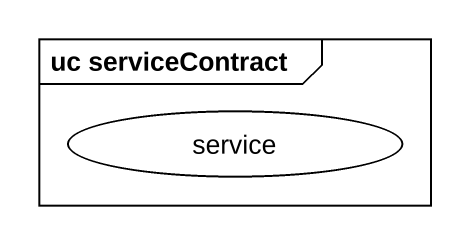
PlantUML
@startuml
mainframe uc serviceContract
usecase service
@enduml
